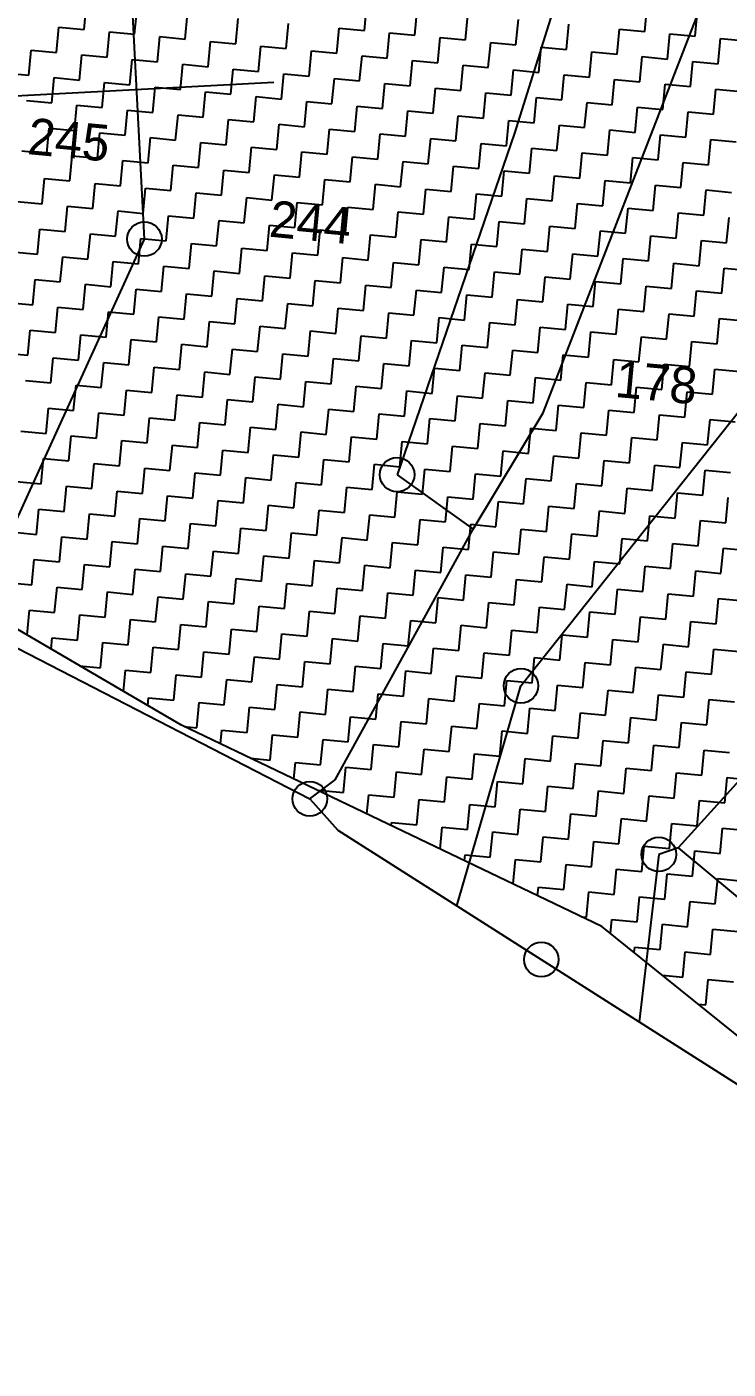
# Model space of a CAD drawing. Header units: metres. Extents: x 279090 to 282389, y 2073542 to 2078104.
# Drawn here: x 279391.3 to 279564.5, y 2076478.8 to 2076810.6 of the extents above; entities that cross this region are included whole.
import ezdxf
from ezdxf.enums import TextEntityAlignment as Align

# ---------------------------------------------------------------- set-up
doc = ezdxf.new("R2010")
doc.units = ezdxf.units.M
doc.header["$LTSCALE"] = 0.3
doc.header["$MEASUREMENT"] = 0
for name, color, linetype in [('POLY_HATCH', 12, 'Continuous'), ('POLY_PARCEL', 6, 'Continuous'), ('TEXT_PARCEL', 7, 'Continuous'), ('V_BOUND_LINE', 7, 'Continuous')]:
    doc.layers.add(name, color=color, linetype=linetype)
doc.styles.add('TEXT_MAP', font='', dxfattribs={"height": 1.8})
doc.styles.get('TEXT_MAP').set_extended_font_data('Kruti Dev 050')

msp = doc.modelspace()

# ---------------------------------------------------------------- linework, layer by layer
msp.add_lwpolyline([(279330.83, 2076790.49), (279452.29, 2076796.9)])
for centre in [(279420.36, 2076758.12), (279482.76, 2076699.88), (279513.36, 2076647.68), (279461.21, 2076619.75), (279547.39, 2076606.02), (279518.38, 2076580.02)]:
    msp.add_circle(centre, 4.27)
at = {"layer": 'POLY_HATCH', "linetype": 'Continuous'}
for p, q in [((279405.47, 2076809.91), (279406.06, 2076816.15)), ((279417.95, 2076808.73), (279418.54, 2076814.97)), ((279474.69, 2076809.68), (279475.28, 2076815.92)), ((279487.17, 2076808.5), (279487.76, 2076814.74)), ((279543.91, 2076809.45), (279544.5, 2076815.69)), ((279556.39, 2076808.27), (279556.98, 2076814.51)), ((279430.43, 2076807.56), (279431.02, 2076813.8)), ((279442.91, 2076806.38), (279443.5, 2076812.62)), ((279455.39, 2076805.21), (279455.98, 2076811.44)), ((279499.65, 2076807.33), (279500.24, 2076813.57)), ((279512.13, 2076806.15), (279512.72, 2076812.39)), ((279524.61, 2076804.98), (279525.19, 2076811.21)), ((279398.65, 2076804.26), (279399.24, 2076810.5)), ((279399.24, 2076810.5), (279405.47, 2076809.91)), ((279411.13, 2076803.08), (279411.71, 2076809.32)), ((279411.71, 2076809.32), (279417.95, 2076808.73)), ((279423.6, 2076801.91), (279424.19, 2076808.15)), ((279424.19, 2076808.15), (279430.43, 2076807.56)), ((279467.87, 2076804.03), (279468.45, 2076810.27)), ((279468.45, 2076810.27), (279474.69, 2076809.68)), ((279480.34, 2076802.85), (279480.93, 2076809.09)), ((279480.93, 2076809.09), (279487.17, 2076808.5)), ((279492.82, 2076801.68), (279493.41, 2076807.92)), ((279493.41, 2076807.92), (279499.65, 2076807.33)), ((279537.09, 2076803.8), (279537.67, 2076810.04)), ((279537.67, 2076810.04), (279543.91, 2076809.45)), ((279549.56, 2076802.62), (279550.15, 2076808.86)), ((279550.15, 2076808.86), (279556.39, 2076808.27)), ((279391.82, 2076798.61), (279392.41, 2076804.85)), ((279392.41, 2076804.85), (279398.65, 2076804.26)), ((279436.08, 2076800.73), (279436.67, 2076806.97)), ((279436.67, 2076806.97), (279442.91, 2076806.38)), ((279448.56, 2076799.55), (279449.15, 2076805.79)), ((279449.15, 2076805.79), (279455.39, 2076805.21)), ((279461.04, 2076798.38), (279461.63, 2076804.62)), ((279461.63, 2076804.62), (279467.87, 2076804.03)), ((279505.3, 2076800.5), (279505.89, 2076806.74)), ((279505.89, 2076806.74), (279512.13, 2076806.15)), ((279517.78, 2076799.32), (279518.37, 2076805.56)), ((279518.37, 2076805.56), (279524.61, 2076804.98)), ((279562.04, 2076801.45), (279562.63, 2076807.69)), ((279562.63, 2076807.69), (279568.87, 2076807.1)), ((279404.3, 2076797.43), (279404.89, 2076803.67)), ((279404.89, 2076803.67), (279411.13, 2076803.08)), ((279416.78, 2076796.26), (279417.36, 2076802.5)), ((279417.36, 2076802.5), (279423.6, 2076801.91)), ((279429.25, 2076795.08), (279429.84, 2076801.32)), ((279429.84, 2076801.32), (279436.08, 2076800.73)), ((279473.52, 2076797.2), (279474.11, 2076803.44)), ((279474.11, 2076803.44), (279480.34, 2076802.85)), ((279486, 2076796.03), (279486.58, 2076802.27)), ((279486.58, 2076802.27), (279492.82, 2076801.68)), ((279530.26, 2076798.15), (279530.85, 2076804.39)), ((279530.85, 2076804.39), (279537.09, 2076803.8)), ((279542.74, 2076796.97), (279543.32, 2076803.21)), ((279543.32, 2076803.21), (279549.56, 2076802.62)), ((279555.21, 2076795.8), (279555.8, 2076802.04)), ((279555.8, 2076802.04), (279562.04, 2076801.45)), ((279385.58, 2076799.2), (279391.82, 2076798.61)), ((279397.47, 2076791.78), (279398.06, 2076798.02)), ((279398.06, 2076798.02), (279404.3, 2076797.43)), ((279441.73, 2076793.9), (279442.32, 2076800.14)), ((279442.32, 2076800.14), (279448.56, 2076799.55)), ((279454.21, 2076792.73), (279454.8, 2076798.97)), ((279454.8, 2076798.97), (279461.04, 2076798.38)), ((279498.47, 2076794.85), (279499.06, 2076801.09)), ((279499.06, 2076801.09), (279505.3, 2076800.5)), ((279510.95, 2076793.67), (279511.54, 2076799.91)), ((279511.54, 2076799.91), (279517.78, 2076799.32)), ((279523.43, 2076792.5), (279524.02, 2076798.74)), ((279524.02, 2076798.74), (279530.26, 2076798.15)), ((279409.95, 2076790.6), (279410.54, 2076796.84)), ((279410.54, 2076796.84), (279416.78, 2076796.26)), ((279422.43, 2076789.43), (279423.02, 2076795.67)), ((279423.02, 2076795.67), (279429.25, 2076795.08)), ((279434.91, 2076788.25), (279435.49, 2076794.49)), ((279435.49, 2076794.49), (279441.73, 2076793.9)), ((279466.69, 2076791.55), (279467.28, 2076797.79)), ((279467.28, 2076797.79), (279473.52, 2076797.2)), ((279479.17, 2076790.37), (279479.76, 2076796.61)), ((279479.76, 2076796.61), (279486, 2076796.03)), ((279491.65, 2076789.2), (279492.23, 2076795.44)), ((279492.23, 2076795.44), (279498.47, 2076794.85)), ((279535.91, 2076791.32), (279536.5, 2076797.56)), ((279536.5, 2076797.56), (279542.74, 2076796.97)), ((279548.39, 2076790.14), (279548.98, 2076796.38)), ((279548.98, 2076796.38), (279555.21, 2076795.8)), ((279560.87, 2076788.97), (279561.45, 2076795.21)), ((279561.45, 2076795.21), (279567.69, 2076794.62)), ((279391.23, 2076792.37), (279397.47, 2076791.78)), ((279403.12, 2076784.95), (279403.71, 2076791.19)), ((279403.71, 2076791.19), (279409.95, 2076790.6)), ((279447.38, 2076787.08), (279447.97, 2076793.32)), ((279447.97, 2076793.32), (279454.21, 2076792.73)), ((279459.86, 2076785.9), (279460.45, 2076792.14)), ((279460.45, 2076792.14), (279466.69, 2076791.55)), ((279504.12, 2076788.02), (279504.71, 2076794.26)), ((279504.71, 2076794.26), (279510.95, 2076793.67)), ((279516.6, 2076786.85), (279517.19, 2076793.09)), ((279517.19, 2076793.09), (279523.43, 2076792.5)), ((279529.08, 2076785.67), (279529.67, 2076791.91)), ((279529.67, 2076791.91), (279535.91, 2076791.32)), ((279415.6, 2076783.78), (279416.19, 2076790.02)), ((279416.19, 2076790.02), (279422.43, 2076789.43)), ((279428.08, 2076782.6), (279428.67, 2076788.84)), ((279428.67, 2076788.84), (279434.91, 2076788.25)), ((279472.34, 2076784.72), (279472.93, 2076790.96)), ((279472.93, 2076790.96), (279479.17, 2076790.37)), ((279484.82, 2076783.55), (279485.41, 2076789.79)), ((279485.41, 2076789.79), (279491.65, 2076789.2)), ((279497.3, 2076782.37), (279497.89, 2076788.61)), ((279497.89, 2076788.61), (279504.12, 2076788.02)), ((279541.56, 2076784.49), (279542.15, 2076790.73)), ((279542.15, 2076790.73), (279548.39, 2076790.14)), ((279554.04, 2076783.32), (279554.63, 2076789.56)), ((279554.63, 2076789.56), (279560.87, 2076788.97)), ((279396.29, 2076779.3), (279396.88, 2076785.54)), ((279396.88, 2076785.54), (279403.12, 2076784.95)), ((279440.56, 2076781.43), (279441.15, 2076787.66)), ((279441.15, 2076787.66), (279447.38, 2076787.08)), ((279453.04, 2076780.25), (279453.62, 2076786.49)), ((279453.62, 2076786.49), (279459.86, 2076785.9)), ((279465.51, 2076779.07), (279466.1, 2076785.31)), ((279466.1, 2076785.31), (279472.34, 2076784.72)), ((279509.78, 2076781.2), (279510.36, 2076787.43)), ((279510.36, 2076787.43), (279516.6, 2076786.85)), ((279522.25, 2076780.02), (279522.84, 2076786.26)), ((279522.84, 2076786.26), (279529.08, 2076785.67)), ((279534.73, 2076778.84), (279535.32, 2076785.08)), ((279535.32, 2076785.08), (279541.56, 2076784.49)), ((279408.77, 2076778.13), (279409.36, 2076784.37)), ((279409.36, 2076784.37), (279415.6, 2076783.78)), ((279421.25, 2076776.95), (279421.84, 2076783.19)), ((279421.84, 2076783.19), (279428.08, 2076782.6)), ((279433.73, 2076775.77), (279434.32, 2076782.01)), ((279434.32, 2076782.01), (279440.56, 2076781.43)), ((279477.99, 2076777.9), (279478.58, 2076784.14)), ((279478.58, 2076784.14), (279484.82, 2076783.55)), ((279490.47, 2076776.72), (279491.06, 2076782.96)), ((279491.06, 2076782.96), (279497.3, 2076782.37)), ((279502.95, 2076775.54), (279503.54, 2076781.78)), ((279503.54, 2076781.78), (279509.78, 2076781.2)), ((279547.21, 2076777.67), (279547.8, 2076783.91)), ((279547.8, 2076783.91), (279554.04, 2076783.32)), ((279559.69, 2076776.49), (279560.28, 2076782.73)), ((279560.28, 2076782.73), (279566.52, 2076782.14)), ((279390.06, 2076779.89), (279396.29, 2076779.3)), ((279401.95, 2076772.48), (279402.53, 2076778.71)), ((279402.53, 2076778.71), (279408.77, 2076778.13)), ((279446.21, 2076774.6), (279446.8, 2076780.84)), ((279446.8, 2076780.84), (279453.04, 2076780.25)), ((279458.69, 2076773.42), (279459.27, 2076779.66)), ((279459.27, 2076779.66), (279465.51, 2076779.07)), ((279471.16, 2076772.25), (279471.75, 2076778.48)), ((279471.75, 2076778.48), (279477.99, 2076777.9)), ((279515.43, 2076774.37), (279516.02, 2076780.61)), ((279516.02, 2076780.61), (279522.25, 2076780.02)), ((279527.91, 2076773.19), (279528.49, 2076779.43)), ((279528.49, 2076779.43), (279534.73, 2076778.84)), ((279540.38, 2076772.02), (279540.97, 2076778.25)), ((279540.97, 2076778.25), (279547.21, 2076777.67)), ((279414.42, 2076771.3), (279415.01, 2076777.54)), ((279415.01, 2076777.54), (279421.25, 2076776.95)), ((279426.9, 2076770.12), (279427.49, 2076776.36)), ((279427.49, 2076776.36), (279433.73, 2076775.77)), ((279439.38, 2076768.95), (279439.97, 2076775.19)), ((279439.97, 2076775.19), (279446.21, 2076774.6)), ((279483.64, 2076771.07), (279484.23, 2076777.31)), ((279484.23, 2076777.31), (279490.47, 2076776.72)), ((279496.12, 2076769.89), (279496.71, 2076776.13)), ((279496.71, 2076776.13), (279502.95, 2076775.54)), ((279508.6, 2076768.72), (279509.19, 2076774.96)), ((279509.19, 2076774.96), (279515.43, 2076774.37)), ((279552.86, 2076770.84), (279553.45, 2076777.08)), ((279553.45, 2076777.08), (279559.69, 2076776.49)), ((279395.12, 2076766.82), (279395.71, 2076773.06)), ((279395.71, 2076773.06), (279401.95, 2076772.48)), ((279407.6, 2076765.65), (279408.18, 2076771.89)), ((279408.18, 2076771.89), (279414.42, 2076771.3)), ((279451.86, 2076767.77), (279452.45, 2076774.01)), ((279452.45, 2076774.01), (279458.69, 2076773.42)), ((279464.34, 2076766.59), (279464.93, 2076772.83)), ((279464.93, 2076772.83), (279471.16, 2076772.25)), ((279476.82, 2076765.42), (279477.4, 2076771.66)), ((279477.4, 2076771.66), (279483.64, 2076771.07)), ((279521.08, 2076767.54), (279521.67, 2076773.78)), ((279521.67, 2076773.78), (279527.91, 2076773.19)), ((279533.56, 2076766.36), (279534.14, 2076772.6)), ((279534.14, 2076772.6), (279540.38, 2076772.02)), ((279546.03, 2076765.19), (279546.62, 2076771.43)), ((279546.62, 2076771.43), (279552.86, 2076770.84)), ((279420.08, 2076764.47), (279420.66, 2076770.71)), ((279420.66, 2076770.71), (279426.9, 2076770.12)), ((279432.55, 2076763.3), (279433.14, 2076769.53)), ((279433.14, 2076769.53), (279439.38, 2076768.95)), ((279445.03, 2076762.12), (279445.62, 2076768.36)), ((279445.62, 2076768.36), (279451.86, 2076767.77)), ((279489.29, 2076764.24), (279489.88, 2076770.48)), ((279489.88, 2076770.48), (279496.12, 2076769.89)), ((279501.77, 2076763.07), (279502.36, 2076769.3)), ((279502.36, 2076769.3), (279508.6, 2076768.72)), ((279514.25, 2076761.89), (279514.84, 2076768.13)), ((279514.84, 2076768.13), (279521.08, 2076767.54)), ((279558.51, 2076764.01), (279559.1, 2076770.25)), ((279559.1, 2076770.25), (279565.34, 2076769.66)), ((279388.88, 2076767.41), (279395.12, 2076766.82)), ((279400.77, 2076760), (279401.36, 2076766.24)), ((279401.36, 2076766.24), (279407.6, 2076765.65)), ((279413.25, 2076758.82), (279413.84, 2076765.06)), ((279413.84, 2076765.06), (279420.08, 2076764.47)), ((279457.51, 2076760.94), (279458.1, 2076767.18)), ((279458.1, 2076767.18), (279464.34, 2076766.59)), ((279469.99, 2076759.77), (279470.58, 2076766.01)), ((279470.58, 2076766.01), (279476.82, 2076765.42)), ((279482.47, 2076758.59), (279483.05, 2076764.83)), ((279483.05, 2076764.83), (279489.29, 2076764.24)), ((279526.73, 2076760.71), (279527.32, 2076766.95)), ((279527.32, 2076766.95), (279533.56, 2076766.36)), ((279539.21, 2076759.54), (279539.8, 2076765.78)), ((279539.8, 2076765.78), (279546.03, 2076765.19)), ((279425.73, 2076757.64), (279426.31, 2076763.88)), ((279426.31, 2076763.88), (279432.55, 2076763.3)), ((279438.2, 2076756.47), (279438.79, 2076762.71)), ((279438.79, 2076762.71), (279445.03, 2076762.12)), ((279450.68, 2076755.29), (279451.27, 2076761.53)), ((279451.27, 2076761.53), (279457.51, 2076760.94)), ((279494.95, 2076757.41), (279495.53, 2076763.65)), ((279495.53, 2076763.65), (279501.77, 2076763.07)), ((279507.42, 2076756.24), (279508.01, 2076762.48)), ((279508.01, 2076762.48), (279514.25, 2076761.89)), ((279551.69, 2076758.36), (279552.27, 2076764.6)), ((279552.27, 2076764.6), (279558.51, 2076764.01)), ((279564.16, 2076757.18), (279564.75, 2076763.42)), ((279393.94, 2076754.35), (279394.53, 2076760.59)), ((279394.53, 2076760.59), (279400.77, 2076760)), ((279406.42, 2076753.17), (279407.01, 2076759.41)), ((279407.01, 2076759.41), (279413.25, 2076758.82)), ((279418.9, 2076751.99), (279419.49, 2076758.23)), ((279419.49, 2076758.23), (279425.73, 2076757.64)), ((279463.16, 2076754.12), (279463.75, 2076760.36)), ((279463.75, 2076760.36), (279469.99, 2076759.77)), ((279475.64, 2076752.94), (279476.23, 2076759.18)), ((279476.23, 2076759.18), (279482.47, 2076758.59)), ((279488.12, 2076751.76), (279488.71, 2076758)), ((279488.71, 2076758), (279494.95, 2076757.41)), ((279519.9, 2076755.06), (279520.49, 2076761.3)), ((279520.49, 2076761.3), (279526.73, 2076760.71)), ((279532.38, 2076753.89), (279532.97, 2076760.13)), ((279532.97, 2076760.13), (279539.21, 2076759.54)), ((279544.86, 2076752.71), (279545.45, 2076758.95)), ((279545.45, 2076758.95), (279551.69, 2076758.36)), ((279387.7, 2076754.93), (279393.94, 2076754.35)), ((279431.38, 2076750.82), (279431.97, 2076757.06)), ((279431.97, 2076757.06), (279438.2, 2076756.47)), ((279443.86, 2076749.64), (279444.44, 2076755.88)), ((279444.44, 2076755.88), (279450.68, 2076755.29)), ((279456.33, 2076748.46), (279456.92, 2076754.7)), ((279456.92, 2076754.7), (279463.16, 2076754.12)), ((279500.6, 2076750.59), (279501.18, 2076756.83)), ((279501.18, 2076756.83), (279507.42, 2076756.24)), ((279513.07, 2076749.41), (279513.66, 2076755.65)), ((279513.66, 2076755.65), (279519.9, 2076755.06)), ((279557.34, 2076751.53), (279557.93, 2076757.77)), ((279557.93, 2076757.77), (279564.16, 2076757.18)), ((279399.59, 2076747.52), (279400.18, 2076753.76)), ((279400.18, 2076753.76), (279406.42, 2076753.17)), ((279412.07, 2076746.34), (279412.66, 2076752.58)), ((279412.66, 2076752.58), (279418.9, 2076751.99)), ((279424.55, 2076745.17), (279425.14, 2076751.41)), ((279425.14, 2076751.41), (279431.38, 2076750.82)), ((279468.81, 2076747.29), (279469.4, 2076753.53)), ((279469.4, 2076753.53), (279475.64, 2076752.94)), ((279481.29, 2076746.11), (279481.88, 2076752.35)), ((279481.88, 2076752.35), (279488.12, 2076751.76)), ((279525.55, 2076748.24), (279526.14, 2076754.47)), ((279526.14, 2076754.47), (279532.38, 2076753.89)), ((279538.03, 2076747.06), (279538.62, 2076753.3)), ((279538.62, 2076753.3), (279544.86, 2076752.71)), ((279550.51, 2076745.88), (279551.1, 2076752.12)), ((279551.1, 2076752.12), (279557.34, 2076751.53)), ((279392.77, 2076741.87), (279393.35, 2076748.11)), ((279393.35, 2076748.11), (279399.59, 2076747.52)), ((279437.03, 2076743.99), (279437.62, 2076750.23)), ((279437.62, 2076750.23), (279443.86, 2076749.64)), ((279449.51, 2076742.81), (279450.09, 2076749.05)), ((279450.09, 2076749.05), (279456.33, 2076748.46)), ((279493.77, 2076744.94), (279494.36, 2076751.18)), ((279494.36, 2076751.18), (279500.6, 2076750.59)), ((279506.25, 2076743.76), (279506.84, 2076750)), ((279506.84, 2076750), (279513.07, 2076749.41)), ((279518.73, 2076742.58), (279519.31, 2076748.82)), ((279519.31, 2076748.82), (279525.55, 2076748.24)), ((279562.99, 2076744.71), (279563.58, 2076750.95)), ((279563.58, 2076750.95), (279569.82, 2076750.36)), ((279405.24, 2076740.69), (279405.83, 2076746.93)), ((279405.83, 2076746.93), (279412.07, 2076746.34)), ((279417.72, 2076739.52), (279418.31, 2076745.75)), ((279418.31, 2076745.75), (279424.55, 2076745.17)), ((279461.99, 2076741.64), (279462.57, 2076747.88)), ((279462.57, 2076747.88), (279468.81, 2076747.29)), ((279474.46, 2076740.46), (279475.05, 2076746.7)), ((279475.05, 2076746.7), (279481.29, 2076746.11)), ((279486.94, 2076739.29), (279487.53, 2076745.52)), ((279487.53, 2076745.52), (279493.77, 2076744.94)), ((279531.2, 2076741.41), (279531.79, 2076747.65)), ((279531.79, 2076747.65), (279538.03, 2076747.06)), ((279543.68, 2076740.23), (279544.27, 2076746.47)), ((279544.27, 2076746.47), (279550.51, 2076745.88)), ((279556.16, 2076739.06), (279556.75, 2076745.29)), ((279556.75, 2076745.29), (279562.99, 2076744.71)), ((279386.53, 2076742.46), (279392.77, 2076741.87)), ((279430.2, 2076738.34), (279430.79, 2076744.58)), ((279430.79, 2076744.58), (279437.03, 2076743.99)), ((279442.68, 2076737.16), (279443.27, 2076743.4)), ((279443.27, 2076743.4), (279449.51, 2076742.81)), ((279455.16, 2076735.99), (279455.75, 2076742.23)), ((279455.75, 2076742.23), (279461.99, 2076741.64)), ((279499.42, 2076738.11), (279500.01, 2076744.35)), ((279500.01, 2076744.35), (279506.25, 2076743.76)), ((279511.9, 2076736.93), (279512.49, 2076743.17)), ((279512.49, 2076743.17), (279518.73, 2076742.58)), ((279524.38, 2076735.76), (279524.96, 2076742)), ((279524.96, 2076742), (279531.2, 2076741.41)), ((279398.42, 2076735.04), (279399.01, 2076741.28)), ((279399.01, 2076741.28), (279405.24, 2076740.69)), ((279410.9, 2076733.86), (279411.48, 2076740.1)), ((279411.48, 2076740.1), (279417.72, 2076739.52)), ((279423.37, 2076732.69), (279423.96, 2076738.93)), ((279423.96, 2076738.93), (279430.2, 2076738.34)), ((279467.64, 2076734.81), (279468.22, 2076741.05)), ((279468.22, 2076741.05), (279474.46, 2076740.46)), ((279480.11, 2076733.63), (279480.7, 2076739.87)), ((279480.7, 2076739.87), (279486.94, 2076739.29)), ((279492.59, 2076732.46), (279493.18, 2076738.7)), ((279493.18, 2076738.7), (279499.42, 2076738.11)), ((279536.86, 2076734.58), (279537.44, 2076740.82)), ((279537.44, 2076740.82), (279543.68, 2076740.23)), ((279549.33, 2076733.4), (279549.92, 2076739.64)), ((279549.92, 2076739.64), (279556.16, 2076739.06)), ((279561.81, 2076732.23), (279562.4, 2076738.47)), ((279562.4, 2076738.47), (279568.64, 2076737.88)), ((279391.59, 2076729.39), (279392.18, 2076735.63)), ((279392.18, 2076735.63), (279398.42, 2076735.04)), ((279435.85, 2076731.51), (279436.44, 2076737.75)), ((279436.44, 2076737.75), (279442.68, 2076737.16)), ((279448.33, 2076730.34), (279448.92, 2076736.57)), ((279448.92, 2076736.57), (279455.16, 2076735.99)), ((279460.81, 2076729.16), (279461.4, 2076735.4)), ((279461.4, 2076735.4), (279467.64, 2076734.81)), ((279505.07, 2076731.28), (279505.66, 2076737.52)), ((279505.66, 2076737.52), (279511.9, 2076736.93)), ((279517.55, 2076730.11), (279518.14, 2076736.34)), ((279518.14, 2076736.34), (279524.38, 2076735.76)), ((279530.03, 2076728.93), (279530.62, 2076735.17)), ((279530.62, 2076735.17), (279536.86, 2076734.58)), ((279404.07, 2076728.21), (279404.66, 2076734.45)), ((279404.66, 2076734.45), (279410.9, 2076733.86)), ((279416.55, 2076727.04), (279417.13, 2076733.28)), ((279417.13, 2076733.28), (279423.37, 2076732.69)), ((279429.02, 2076725.86), (279429.61, 2076732.1)), ((279429.61, 2076732.1), (279435.85, 2076731.51)), ((279473.29, 2076727.98), (279473.88, 2076734.22)), ((279473.88, 2076734.22), (279480.11, 2076733.63)), ((279485.77, 2076726.81), (279486.35, 2076733.05)), ((279486.35, 2076733.05), (279492.59, 2076732.46)), ((279498.24, 2076725.63), (279498.83, 2076731.87)), ((279498.83, 2076731.87), (279505.07, 2076731.28)), ((279542.51, 2076727.75), (279543.09, 2076733.99)), ((279543.09, 2076733.99), (279549.33, 2076733.4)), ((279554.98, 2076726.58), (279555.57, 2076732.82)), ((279555.57, 2076732.82), (279561.81, 2076732.23)), ((279385.35, 2076729.98), (279391.59, 2076729.39)), ((279397.24, 2076722.56), (279397.83, 2076728.8)), ((279397.83, 2076728.8), (279404.07, 2076728.21)), ((279441.5, 2076724.68), (279442.09, 2076730.92)), ((279442.09, 2076730.92), (279448.33, 2076730.34)), ((279453.98, 2076723.51), (279454.57, 2076729.75)), ((279454.57, 2076729.75), (279460.81, 2076729.16)), ((279466.46, 2076722.33), (279467.05, 2076728.57)), ((279467.05, 2076728.57), (279473.29, 2076727.98)), ((279510.72, 2076724.45), (279511.31, 2076730.69)), ((279511.31, 2076730.69), (279517.55, 2076730.11)), ((279523.2, 2076723.28), (279523.79, 2076729.52)), ((279523.79, 2076729.52), (279530.03, 2076728.93)), ((279535.68, 2076722.1), (279536.27, 2076728.34)), ((279536.27, 2076728.34), (279542.51, 2076727.75)), ((279409.72, 2076721.39), (279410.31, 2076727.62)), ((279410.31, 2076727.62), (279416.55, 2076727.04)), ((279422.2, 2076720.21), (279422.79, 2076726.45)), ((279422.79, 2076726.45), (279429.02, 2076725.86)), ((279434.68, 2076719.03), (279435.26, 2076725.27)), ((279435.26, 2076725.27), (279441.5, 2076724.68)), ((279478.94, 2076721.16), (279479.53, 2076727.4)), ((279479.53, 2076727.4), (279485.77, 2076726.81)), ((279491.42, 2076719.98), (279492, 2076726.22)), ((279492, 2076726.22), (279498.24, 2076725.63)), ((279503.89, 2076718.8), (279504.48, 2076725.04)), ((279504.48, 2076725.04), (279510.72, 2076724.45)), ((279548.16, 2076720.93), (279548.75, 2076727.17)), ((279548.75, 2076727.17), (279554.98, 2076726.58)), ((279560.64, 2076719.75), (279561.22, 2076725.99)), ((279561.22, 2076725.99), (279567.46, 2076725.4)), ((279391, 2076723.15), (279397.24, 2076722.56)), ((279402.89, 2076715.73), (279403.48, 2076721.97)), ((279403.48, 2076721.97), (279409.72, 2076721.39)), ((279447.15, 2076717.86), (279447.74, 2076724.1)), ((279447.74, 2076724.1), (279453.98, 2076723.51)), ((279459.63, 2076716.68), (279460.22, 2076722.92)), ((279460.22, 2076722.92), (279466.46, 2076722.33)), ((279472.11, 2076715.5), (279472.7, 2076721.74)), ((279472.7, 2076721.74), (279478.94, 2076721.16)), ((279516.37, 2076717.63), (279516.96, 2076723.87)), ((279516.96, 2076723.87), (279523.2, 2076723.28)), ((279528.85, 2076716.45), (279529.44, 2076722.69)), ((279529.44, 2076722.69), (279535.68, 2076722.1)), ((279541.33, 2076715.27), (279541.92, 2076721.51)), ((279541.92, 2076721.51), (279548.16, 2076720.93)), ((279415.37, 2076714.56), (279415.96, 2076720.8)), ((279415.96, 2076720.8), (279422.2, 2076720.21)), ((279427.85, 2076713.38), (279428.44, 2076719.62)), ((279428.44, 2076719.62), (279434.68, 2076719.03)), ((279440.33, 2076712.21), (279440.92, 2076718.45)), ((279440.92, 2076718.45), (279447.15, 2076717.86)), ((279484.59, 2076714.33), (279485.18, 2076720.57)), ((279485.18, 2076720.57), (279491.42, 2076719.98)), ((279497.07, 2076713.15), (279497.66, 2076719.39)), ((279497.66, 2076719.39), (279503.89, 2076718.8)), ((279509.55, 2076711.98), (279510.13, 2076718.22)), ((279510.13, 2076718.22), (279516.37, 2076717.63)), ((279553.81, 2076714.1), (279554.4, 2076720.34)), ((279554.4, 2076720.34), (279560.64, 2076719.75)), ((279396.06, 2076710.08), (279396.65, 2076716.32)), ((279396.65, 2076716.32), (279402.89, 2076715.73)), ((279408.54, 2076708.91), (279409.13, 2076715.15)), ((279409.13, 2076715.15), (279415.37, 2076714.56)), ((279452.81, 2076711.03), (279453.39, 2076717.27)), ((279453.39, 2076717.27), (279459.63, 2076716.68)), ((279465.28, 2076709.85), (279465.87, 2076716.09)), ((279465.87, 2076716.09), (279472.11, 2076715.5)), ((279477.76, 2076708.68), (279478.35, 2076714.92)), ((279478.35, 2076714.92), (279484.59, 2076714.33)), ((279522.02, 2076710.8), (279522.61, 2076717.04)), ((279522.61, 2076717.04), (279528.85, 2076716.45)), ((279534.5, 2076709.62), (279535.09, 2076715.86)), ((279535.09, 2076715.86), (279541.33, 2076715.27)), ((279421.02, 2076707.73), (279421.61, 2076713.97)), ((279421.61, 2076713.97), (279427.85, 2076713.38)), ((279433.5, 2076706.56), (279434.09, 2076712.79)), ((279434.09, 2076712.79), (279440.33, 2076712.21)), ((279445.98, 2076705.38), (279446.57, 2076711.62)), ((279446.57, 2076711.62), (279452.81, 2076711.03)), ((279490.24, 2076707.5), (279490.83, 2076713.74)), ((279490.83, 2076713.74), (279497.07, 2076713.15)), ((279502.72, 2076706.33), (279503.31, 2076712.56)), ((279503.31, 2076712.56), (279509.55, 2076711.98)), ((279546.98, 2076708.45), (279547.57, 2076714.69)), ((279547.57, 2076714.69), (279553.81, 2076714.1)), ((279559.46, 2076707.27), (279560.05, 2076713.51)), ((279560.05, 2076713.51), (279566.29, 2076712.92)), ((279389.83, 2076710.67), (279396.06, 2076710.08)), ((279401.72, 2076703.26), (279402.3, 2076709.5)), ((279402.3, 2076709.5), (279408.54, 2076708.91)), ((279414.19, 2076702.08), (279414.78, 2076708.32)), ((279414.78, 2076708.32), (279421.02, 2076707.73)), ((279458.46, 2076704.2), (279459.04, 2076710.44)), ((279459.04, 2076710.44), (279465.28, 2076709.85)), ((279470.93, 2076703.03), (279471.52, 2076709.27)), ((279471.52, 2076709.27), (279477.76, 2076708.68)), ((279515.2, 2076705.15), (279515.79, 2076711.39)), ((279515.79, 2076711.39), (279522.02, 2076710.8)), ((279527.68, 2076703.97), (279528.26, 2076710.21)), ((279528.26, 2076710.21), (279534.5, 2076709.62)), ((279540.15, 2076702.8), (279540.74, 2076709.04)), ((279540.74, 2076709.04), (279546.98, 2076708.45)), ((279426.67, 2076700.9), (279427.26, 2076707.14)), ((279427.26, 2076707.14), (279433.5, 2076706.56)), ((279439.15, 2076699.73), (279439.74, 2076705.97)), ((279439.74, 2076705.97), (279445.98, 2076705.38)), ((279483.41, 2076701.85), (279484, 2076708.09)), ((279484, 2076708.09), (279490.24, 2076707.5)), ((279495.89, 2076700.67), (279496.48, 2076706.91)), ((279496.48, 2076706.91), (279502.72, 2076706.33)), ((279508.37, 2076699.5), (279508.96, 2076705.74)), ((279508.96, 2076705.74), (279515.2, 2076705.15)), ((279552.63, 2076701.62), (279553.22, 2076707.86)), ((279553.22, 2076707.86), (279559.46, 2076707.27)), ((279394.89, 2076697.61), (279395.48, 2076703.84)), ((279395.48, 2076703.84), (279401.72, 2076703.26)), ((279407.37, 2076696.43), (279407.95, 2076702.67)), ((279407.95, 2076702.67), (279414.19, 2076702.08)), ((279451.63, 2076698.55), (279452.22, 2076704.79)), ((279452.22, 2076704.79), (279458.46, 2076704.2)), ((279464.11, 2076697.38), (279464.7, 2076703.61)), ((279464.7, 2076703.61), (279470.93, 2076703.03)), ((279476.59, 2076696.2), (279477.17, 2076702.44)), ((279477.17, 2076702.44), (279483.41, 2076701.85)), ((279520.85, 2076698.32), (279521.44, 2076704.56)), ((279521.44, 2076704.56), (279527.68, 2076703.97)), ((279533.33, 2076697.15), (279533.91, 2076703.38)), ((279533.91, 2076703.38), (279540.15, 2076702.8)), ((279545.8, 2076695.97), (279546.39, 2076702.21)), ((279546.39, 2076702.21), (279552.63, 2076701.62)), ((279419.85, 2076695.25), (279420.43, 2076701.49)), ((279420.43, 2076701.49), (279426.67, 2076700.9)), ((279432.32, 2076694.08), (279432.91, 2076700.32)), ((279432.91, 2076700.32), (279439.15, 2076699.73)), ((279444.8, 2076692.9), (279445.39, 2076699.14)), ((279445.39, 2076699.14), (279451.63, 2076698.55)), ((279489.06, 2076695.02), (279489.65, 2076701.26)), ((279489.65, 2076701.26), (279495.89, 2076700.67)), ((279501.54, 2076693.85), (279502.13, 2076700.09)), ((279502.13, 2076700.09), (279508.37, 2076699.5)), ((279514.02, 2076692.67), (279514.61, 2076698.91)), ((279514.61, 2076698.91), (279520.85, 2076698.32)), ((279558.28, 2076694.79), (279558.87, 2076701.03)), ((279558.87, 2076701.03), (279565.11, 2076700.44)), ((279388.65, 2076698.19), (279394.89, 2076697.61)), ((279400.54, 2076690.78), (279401.13, 2076697.02)), ((279401.13, 2076697.02), (279407.37, 2076696.43)), ((279413.02, 2076689.6), (279413.61, 2076695.84)), ((279413.61, 2076695.84), (279419.85, 2076695.25)), ((279457.28, 2076691.72), (279457.87, 2076697.96)), ((279457.87, 2076697.96), (279464.11, 2076697.38)), ((279469.76, 2076690.55), (279470.35, 2076696.79)), ((279470.35, 2076696.79), (279476.59, 2076696.2)), ((279482.24, 2076689.37), (279482.82, 2076695.61)), ((279482.82, 2076695.61), (279489.06, 2076695.02)), ((279526.5, 2076691.49), (279527.09, 2076697.73)), ((279527.09, 2076697.73), (279533.33, 2076697.15)), ((279538.98, 2076690.32), (279539.57, 2076696.56)), ((279539.57, 2076696.56), (279545.8, 2076695.97)), ((279551.46, 2076689.14), (279552.04, 2076695.38)), ((279552.04, 2076695.38), (279558.28, 2076694.79)), ((279425.5, 2076688.43), (279426.08, 2076694.66)), ((279426.08, 2076694.66), (279432.32, 2076694.08)), ((279437.97, 2076687.25), (279438.56, 2076693.49)), ((279438.56, 2076693.49), (279444.8, 2076692.9)), ((279450.45, 2076686.07), (279451.04, 2076692.31)), ((279451.04, 2076692.31), (279457.28, 2076691.72)), ((279494.72, 2076688.2), (279495.3, 2076694.43)), ((279495.3, 2076694.43), (279501.54, 2076693.85)), ((279507.19, 2076687.02), (279507.78, 2076693.26)), ((279507.78, 2076693.26), (279514.02, 2076692.67)), ((279519.67, 2076685.84), (279520.26, 2076692.08)), ((279520.26, 2076692.08), (279526.5, 2076691.49)), ((279563.93, 2076687.97), (279564.52, 2076694.2)), ((279393.71, 2076685.13), (279394.3, 2076691.37)), ((279394.3, 2076691.37), (279400.54, 2076690.78)), ((279406.19, 2076683.95), (279406.78, 2076690.19)), ((279406.78, 2076690.19), (279413.02, 2076689.6)), ((279418.67, 2076682.77), (279419.26, 2076689.01)), ((279419.26, 2076689.01), (279425.5, 2076688.43)), ((279462.93, 2076684.9), (279463.52, 2076691.14)), ((279463.52, 2076691.14), (279469.76, 2076690.55)), ((279475.41, 2076683.72), (279476, 2076689.96)), ((279476, 2076689.96), (279482.24, 2076689.37)), ((279487.89, 2076682.54), (279488.48, 2076688.78)), ((279488.48, 2076688.78), (279494.72, 2076688.2)), ((279532.15, 2076684.67), (279532.74, 2076690.91)), ((279532.74, 2076690.91), (279538.98, 2076690.32)), ((279544.63, 2076683.49), (279545.22, 2076689.73)), ((279545.22, 2076689.73), (279551.46, 2076689.14)), ((279557.11, 2076682.31), (279557.7, 2076688.55)), ((279557.7, 2076688.55), (279563.93, 2076687.97)), ((279387.47, 2076685.72), (279393.71, 2076685.13)), ((279431.15, 2076681.6), (279431.74, 2076687.84)), ((279431.74, 2076687.84), (279437.97, 2076687.25)), ((279443.63, 2076680.42), (279444.21, 2076686.66)), ((279444.21, 2076686.66), (279450.45, 2076686.07)), ((279456.1, 2076679.25), (279456.69, 2076685.49)), ((279456.69, 2076685.49), (279462.93, 2076684.9)), ((279500.37, 2076681.37), (279500.95, 2076687.61)), ((279500.95, 2076687.61), (279507.19, 2076687.02)), ((279512.84, 2076680.19), (279513.43, 2076686.43)), ((279513.43, 2076686.43), (279519.67, 2076685.84)), ((279525.32, 2076679.02), (279525.91, 2076685.26)), ((279525.91, 2076685.26), (279532.15, 2076684.67)), ((279399.36, 2076678.3), (279399.95, 2076684.54)), ((279399.95, 2076684.54), (279406.19, 2076683.95)), ((279411.84, 2076677.12), (279412.43, 2076683.36)), ((279412.43, 2076683.36), (279418.67, 2076682.77)), ((279424.32, 2076675.95), (279424.91, 2076682.19)), ((279424.91, 2076682.19), (279431.15, 2076681.6)), ((279468.58, 2076678.07), (279469.17, 2076684.31)), ((279469.17, 2076684.31), (279475.41, 2076683.72)), ((279481.06, 2076676.89), (279481.65, 2076683.13)), ((279481.65, 2076683.13), (279487.89, 2076682.54)), ((279493.54, 2076675.72), (279494.13, 2076681.96)), ((279494.13, 2076681.96), (279500.37, 2076681.37)), ((279537.8, 2076677.84), (279538.39, 2076684.08)), ((279538.39, 2076684.08), (279544.63, 2076683.49)), ((279550.28, 2076676.66), (279550.87, 2076682.9)), ((279550.87, 2076682.9), (279557.11, 2076682.31)), ((279562.76, 2076675.49), (279563.35, 2076681.73)), ((279563.35, 2076681.73), (279569.59, 2076681.14)), ((279392.54, 2076672.65), (279393.12, 2076678.89)), ((279393.12, 2076678.89), (279399.36, 2076678.3)), ((279436.8, 2076674.77), (279437.39, 2076681.01)), ((279437.39, 2076681.01), (279443.63, 2076680.42)), ((279449.28, 2076673.59), (279449.86, 2076679.83)), ((279449.86, 2076679.83), (279456.1, 2076679.25)), ((279461.76, 2076672.42), (279462.34, 2076678.66)), ((279462.34, 2076678.66), (279468.58, 2076678.07)), ((279506.02, 2076674.54), (279506.61, 2076680.78)), ((279506.61, 2076680.78), (279512.84, 2076680.19)), ((279518.5, 2076673.36), (279519.08, 2076679.6)), ((279519.08, 2076679.6), (279525.32, 2076679.02)), ((279530.97, 2076672.19), (279531.56, 2076678.43)), ((279531.56, 2076678.43), (279537.8, 2076677.84)), ((279405.01, 2076671.47), (279405.6, 2076677.71)), ((279405.6, 2076677.71), (279411.84, 2076677.12)), ((279417.49, 2076670.3), (279418.08, 2076676.54)), ((279418.08, 2076676.54), (279424.32, 2076675.95)), ((279429.97, 2076669.12), (279430.56, 2076675.36)), ((279430.56, 2076675.36), (279436.8, 2076674.77)), ((279474.23, 2076671.24), (279474.82, 2076677.48)), ((279474.82, 2076677.48), (279481.06, 2076676.89)), ((279486.71, 2076670.07), (279487.3, 2076676.31)), ((279487.3, 2076676.31), (279493.54, 2076675.72)), ((279499.19, 2076668.89), (279499.78, 2076675.13)), ((279499.78, 2076675.13), (279506.02, 2076674.54)), ((279543.45, 2076671.01), (279544.04, 2076677.25)), ((279544.04, 2076677.25), (279550.28, 2076676.66)), ((279555.93, 2076669.84), (279556.52, 2076676.08)), ((279556.52, 2076676.08), (279562.76, 2076675.49)), ((279386.3, 2076673.24), (279392.54, 2076672.65)), ((279398.19, 2076665.82), (279398.78, 2076672.06)), ((279398.78, 2076672.06), (279405.01, 2076671.47)), ((279442.45, 2076667.94), (279443.04, 2076674.18)), ((279443.04, 2076674.18), (279449.28, 2076673.59)), ((279454.93, 2076666.77), (279455.52, 2076673.01)), ((279455.52, 2076673.01), (279461.76, 2076672.42)), ((279467.41, 2076665.59), (279467.99, 2076671.83)), ((279467.99, 2076671.83), (279474.23, 2076671.24)), ((279511.67, 2076667.71), (279512.26, 2076673.95)), ((279512.26, 2076673.95), (279518.5, 2076673.36)), ((279524.15, 2076666.54), (279524.73, 2076672.78)), ((279524.73, 2076672.78), (279530.97, 2076672.19)), ((279410.67, 2076664.65), (279411.25, 2076670.88)), ((279411.25, 2076670.88), (279417.49, 2076670.3)), ((279423.14, 2076663.47), (279423.73, 2076669.71)), ((279423.73, 2076669.71), (279429.97, 2076669.12)), ((279435.62, 2076662.29), (279436.21, 2076668.53)), ((279436.21, 2076668.53), (279442.45, 2076667.94)), ((279479.88, 2076664.42), (279480.47, 2076670.65)), ((279480.47, 2076670.65), (279486.71, 2076670.07)), ((279492.36, 2076663.24), (279492.95, 2076669.48)), ((279492.95, 2076669.48), (279499.19, 2076668.89)), ((279536.63, 2076665.36), (279537.21, 2076671.6)), ((279537.21, 2076671.6), (279543.45, 2076671.01)), ((279549.1, 2076664.19), (279549.69, 2076670.42)), ((279549.69, 2076670.42), (279555.93, 2076669.84)), ((279561.58, 2076663.01), (279562.17, 2076669.25)), ((279562.17, 2076669.25), (279568.41, 2076668.66)), ((279391.37, 2076660.26), (279391.95, 2076666.41)), ((279391.95, 2076666.41), (279398.19, 2076665.82)), ((279403.84, 2076658.99), (279404.43, 2076665.23)), ((279404.43, 2076665.23), (279410.67, 2076664.65)), ((279448.1, 2076661.12), (279448.69, 2076667.36)), ((279448.69, 2076667.36), (279454.93, 2076666.77)), ((279460.58, 2076659.94), (279461.17, 2076666.18)), ((279461.17, 2076666.18), (279467.41, 2076665.59)), ((279504.84, 2076662.06), (279505.43, 2076668.3)), ((279505.43, 2076668.3), (279511.67, 2076667.71)), ((279517.32, 2076660.89), (279517.91, 2076667.13)), ((279517.91, 2076667.13), (279524.15, 2076666.54)), ((279529.8, 2076659.71), (279530.39, 2076665.95)), ((279530.39, 2076665.95), (279536.63, 2076665.36)), ((279416.32, 2076657.82), (279416.9, 2076664.06)), ((279416.9, 2076664.06), (279423.14, 2076663.47)), ((279428.79, 2076656.64), (279429.38, 2076662.88)), ((279429.38, 2076662.88), (279435.62, 2076662.29)), ((279473.06, 2076658.76), (279473.65, 2076665)), ((279473.65, 2076665), (279479.88, 2076664.42)), ((279485.54, 2076657.59), (279486.12, 2076663.83)), ((279486.12, 2076663.83), (279492.36, 2076663.24)), ((279498.01, 2076656.41), (279498.6, 2076662.65)), ((279498.6, 2076662.65), (279504.84, 2076662.06)), ((279542.28, 2076658.53), (279542.86, 2076664.77)), ((279542.86, 2076664.77), (279549.1, 2076664.19)), ((279554.75, 2076657.36), (279555.34, 2076663.6)), ((279555.34, 2076663.6), (279561.58, 2076663.01)), ((279397.33, 2076656.77), (279397.6, 2076659.58)), ((279397.6, 2076659.58), (279403.84, 2076658.99)), ((279441.27, 2076655.47), (279441.86, 2076661.7)), ((279441.86, 2076661.7), (279448.1, 2076661.12)), ((279453.75, 2076654.29), (279454.34, 2076660.53)), ((279454.34, 2076660.53), (279460.58, 2076659.94)), ((279466.23, 2076653.11), (279466.82, 2076659.35)), ((279466.82, 2076659.35), (279473.06, 2076658.76)), ((279510.49, 2076655.24), (279511.08, 2076661.47)), ((279511.08, 2076661.47), (279517.32, 2076660.89)), ((279522.97, 2076654.06), (279523.56, 2076660.3)), ((279523.56, 2076660.3), (279529.8, 2076659.71)), ((279535.45, 2076652.88), (279536.04, 2076659.12)), ((279536.04, 2076659.12), (279542.28, 2076658.53)), ((279409.49, 2076652.17), (279410.08, 2076658.41)), ((279410.08, 2076658.41), (279416.32, 2076657.82)), ((279421.97, 2076650.99), (279422.56, 2076657.23)), ((279422.56, 2076657.23), (279428.79, 2076656.64)), ((279434.45, 2076649.81), (279435.03, 2076656.05)), ((279435.03, 2076656.05), (279441.27, 2076655.47)), ((279478.71, 2076651.94), (279479.3, 2076658.18)), ((279479.3, 2076658.18), (279485.54, 2076657.59)), ((279491.19, 2076650.76), (279491.77, 2076657)), ((279491.77, 2076657), (279498.01, 2076656.41)), ((279503.66, 2076649.58), (279504.25, 2076655.82)), ((279504.25, 2076655.82), (279510.49, 2076655.24)), ((279547.93, 2076651.71), (279548.52, 2076657.95)), ((279548.52, 2076657.95), (279554.75, 2076657.36)), ((279560.41, 2076650.53), (279560.99, 2076656.77)), ((279560.99, 2076656.77), (279567.23, 2076656.18)), ((279404.37, 2076652.65), (279409.49, 2076652.17)), ((279446.92, 2076648.64), (279447.51, 2076654.88)), ((279447.51, 2076654.88), (279453.75, 2076654.29)), ((279459.4, 2076647.46), (279459.99, 2076653.7)), ((279459.99, 2076653.7), (279466.23, 2076653.11)), ((279471.88, 2076646.29), (279472.47, 2076652.52)), ((279472.47, 2076652.52), (279478.71, 2076651.94)), ((279516.14, 2076648.41), (279516.73, 2076654.65)), ((279516.73, 2076654.65), (279522.97, 2076654.06)), ((279528.62, 2076647.23), (279529.21, 2076653.47)), ((279529.21, 2076653.47), (279535.45, 2076652.88)), ((279541.1, 2076646.06), (279541.69, 2076652.3)), ((279541.69, 2076652.3), (279547.93, 2076651.71)), ((279415.23, 2076646.29), (279415.73, 2076651.58)), ((279415.73, 2076651.58), (279421.97, 2076650.99)), ((279427.62, 2076644.16), (279428.21, 2076650.4)), ((279428.21, 2076650.4), (279434.45, 2076649.81)), ((279440.1, 2076642.99), (279440.69, 2076649.23)), ((279440.69, 2076649.23), (279446.92, 2076648.64)), ((279484.36, 2076645.11), (279484.95, 2076651.35)), ((279484.95, 2076651.35), (279491.19, 2076650.76)), ((279496.84, 2076643.93), (279497.43, 2076650.17)), ((279497.43, 2076650.17), (279503.66, 2076649.58)), ((279509.32, 2076642.76), (279509.9, 2076649)), ((279509.9, 2076649), (279516.14, 2076648.41)), ((279553.58, 2076644.88), (279554.17, 2076651.12)), ((279554.17, 2076651.12), (279560.41, 2076650.53)), ((279452.58, 2076641.81), (279453.16, 2076648.05)), ((279453.16, 2076648.05), (279459.4, 2076647.46)), ((279465.05, 2076640.63), (279465.64, 2076646.87)), ((279465.64, 2076646.87), (279471.88, 2076646.29)), ((279477.53, 2076639.46), (279478.12, 2076645.7)), ((279478.12, 2076645.7), (279484.36, 2076645.11)), ((279521.79, 2076641.58), (279522.38, 2076647.82)), ((279522.38, 2076647.82), (279528.62, 2076647.23)), ((279534.27, 2076640.4), (279534.86, 2076646.64)), ((279534.86, 2076646.64), (279541.1, 2076646.06)), ((279546.75, 2076639.23), (279547.34, 2076645.47)), ((279547.34, 2076645.47), (279553.58, 2076644.88)), ((279421.2, 2076642.8), (279421.38, 2076644.75)), ((279421.38, 2076644.75), (279427.62, 2076644.16)), ((279433.27, 2076637.34), (279433.86, 2076643.58)), ((279433.86, 2076643.58), (279440.1, 2076642.99)), ((279445.75, 2076636.16), (279446.34, 2076642.4)), ((279446.34, 2076642.4), (279452.58, 2076641.81)), ((279490.01, 2076638.28), (279490.6, 2076644.52)), ((279490.6, 2076644.52), (279496.84, 2076643.93)), ((279502.49, 2076637.11), (279503.08, 2076643.35)), ((279503.08, 2076643.35), (279509.32, 2076642.76)), ((279514.97, 2076635.93), (279515.56, 2076642.17)), ((279515.56, 2076642.17), (279521.79, 2076641.58)), ((279559.23, 2076638.05), (279559.82, 2076644.29)), ((279559.82, 2076644.29), (279566.06, 2076643.7)), ((279458.23, 2076634.98), (279458.81, 2076641.22)), ((279458.81, 2076641.22), (279465.05, 2076640.63)), ((279470.7, 2076633.81), (279471.29, 2076640.05)), ((279471.29, 2076640.05), (279477.53, 2076639.46)), ((279483.18, 2076632.63), (279483.77, 2076638.87)), ((279483.77, 2076638.87), (279490.01, 2076638.28)), ((279527.45, 2076634.75), (279528.03, 2076640.99)), ((279528.03, 2076640.99), (279534.27, 2076640.4)), ((279539.92, 2076633.58), (279540.51, 2076639.82)), ((279540.51, 2076639.82), (279546.75, 2076639.23)), ((279552.4, 2076632.4), (279552.99, 2076638.64)), ((279552.99, 2076638.64), (279559.23, 2076638.05)), ((279430.18, 2076637.63), (279433.27, 2076637.34)), ((279439.19, 2076633.31), (279439.51, 2076636.75)), ((279439.51, 2076636.75), (279445.75, 2076636.16)), ((279451.4, 2076629.33), (279451.99, 2076635.57)), ((279451.99, 2076635.57), (279458.23, 2076634.98)), ((279495.66, 2076631.46), (279496.25, 2076637.69)), ((279496.25, 2076637.69), (279502.49, 2076637.11)), ((279508.14, 2076630.28), (279508.73, 2076636.52)), ((279508.73, 2076636.52), (279514.97, 2076635.93)), ((279520.62, 2076629.1), (279521.21, 2076635.34)), ((279521.21, 2076635.34), (279527.45, 2076634.75)), ((279463.88, 2076628.16), (279464.47, 2076634.4)), ((279464.47, 2076634.4), (279470.7, 2076633.81)), ((279476.36, 2076626.98), (279476.94, 2076633.22)), ((279476.94, 2076633.22), (279483.18, 2076632.63)), ((279488.83, 2076625.8), (279489.42, 2076632.04)), ((279489.42, 2076632.04), (279495.66, 2076631.46)), ((279533.1, 2076627.93), (279533.68, 2076634.17)), ((279533.68, 2076634.17), (279539.92, 2076633.58)), ((279545.57, 2076626.75), (279546.16, 2076632.99)), ((279546.16, 2076632.99), (279552.4, 2076632.4)), ((279446.54, 2076629.79), (279451.4, 2076629.33)), ((279457.25, 2076624.66), (279457.64, 2076628.74)), ((279457.64, 2076628.74), (279463.88, 2076628.16)), ((279501.31, 2076624.63), (279501.9, 2076630.87)), ((279501.9, 2076630.87), (279508.14, 2076630.28)), ((279513.79, 2076623.45), (279514.38, 2076629.69)), ((279514.38, 2076629.69), (279520.62, 2076629.1)), ((279558.05, 2076625.57), (279558.64, 2076631.81)), ((279558.64, 2076631.81), (279564.88, 2076631.23)), ((279469.53, 2076621.33), (279470.12, 2076627.57)), ((279470.12, 2076627.57), (279476.36, 2076626.98)), ((279482.01, 2076620.15), (279482.6, 2076626.39)), ((279482.6, 2076626.39), (279488.83, 2076625.8)), ((279526.27, 2076622.28), (279526.86, 2076628.51)), ((279526.86, 2076628.51), (279533.1, 2076627.93)), ((279538.75, 2076621.1), (279539.34, 2076627.34)), ((279539.34, 2076627.34), (279545.57, 2076626.75)), ((279551.23, 2076619.92), (279551.81, 2076626.16)), ((279551.81, 2076626.16), (279558.05, 2076625.57)), ((279494.49, 2076618.98), (279495.07, 2076625.22)), ((279495.07, 2076625.22), (279501.31, 2076624.63)), ((279506.96, 2076617.8), (279507.55, 2076624.04)), ((279507.55, 2076624.04), (279513.79, 2076623.45)), ((279519.44, 2076616.62), (279520.03, 2076622.86)), ((279520.03, 2076622.86), (279526.27, 2076622.28)), ((279563.7, 2076618.75), (279564.29, 2076624.99)), ((279564.29, 2076624.99), (279570.53, 2076624.4)), ((279463.28, 2076621.78), (279463.29, 2076621.92)), ((279463.29, 2076621.92), (279469.53, 2076621.33)), ((279475.32, 2076616.01), (279475.77, 2076620.74)), ((279475.77, 2076620.74), (279482.01, 2076620.15)), ((279487.66, 2076613.33), (279488.25, 2076619.56)), ((279488.25, 2076619.56), (279494.49, 2076618.98)), ((279531.92, 2076615.45), (279532.51, 2076621.69)), ((279532.51, 2076621.69), (279538.75, 2076621.1)), ((279544.4, 2076614.27), (279544.99, 2076620.51)), ((279544.99, 2076620.51), (279551.23, 2076619.92)), ((279556.88, 2076613.1), (279557.47, 2076619.33)), ((279557.47, 2076619.33), (279563.7, 2076618.75)), ((279500.14, 2076612.15), (279500.72, 2076618.39)), ((279500.72, 2076618.39), (279506.96, 2076617.8)), ((279512.61, 2076610.97), (279513.2, 2076617.21)), ((279513.2, 2076617.21), (279519.44, 2076616.62)), ((279525.09, 2076609.8), (279525.68, 2076616.04)), ((279525.68, 2076616.04), (279531.92, 2076615.45)), ((279481.34, 2076613.12), (279481.42, 2076613.91)), ((279481.42, 2076613.91), (279487.66, 2076613.33)), ((279493.39, 2076607.35), (279493.9, 2076612.74)), ((279493.9, 2076612.74), (279500.14, 2076612.15)), ((279537.57, 2076608.62), (279538.16, 2076614.86)), ((279538.16, 2076614.86), (279544.4, 2076614.27)), ((279550.05, 2076607.44), (279550.64, 2076613.68)), ((279550.64, 2076613.68), (279556.88, 2076613.1)), ((279562.53, 2076606.27), (279563.12, 2076612.51)), ((279563.12, 2076612.51), (279569.36, 2076611.92)), ((279505.79, 2076605.32), (279506.38, 2076611.56)), ((279506.38, 2076611.56), (279512.61, 2076610.97)), ((279518.27, 2076604.15), (279518.85, 2076610.39)), ((279518.85, 2076610.39), (279525.09, 2076609.8)), ((279530.74, 2076602.97), (279531.33, 2076609.21)), ((279531.33, 2076609.21), (279537.57, 2076608.62)), ((279499.41, 2076604.47), (279499.55, 2076605.91)), ((279499.55, 2076605.91), (279505.79, 2076605.32)), ((279543.22, 2076601.79), (279543.81, 2076608.03)), ((279543.81, 2076608.03), (279550.05, 2076607.44)), ((279555.7, 2076600.62), (279556.29, 2076606.86)), ((279556.29, 2076606.86), (279562.53, 2076606.27)), ((279511.46, 2076598.7), (279512.03, 2076604.73)), ((279512.03, 2076604.73), (279518.27, 2076604.15)), ((279523.92, 2076597.32), (279524.5, 2076603.56)), ((279524.5, 2076603.56), (279530.74, 2076602.97)), ((279536.4, 2076596.14), (279536.98, 2076602.38)), ((279536.98, 2076602.38), (279543.22, 2076601.79)), ((279548.87, 2076594.97), (279549.46, 2076601.21)), ((279549.46, 2076601.21), (279555.7, 2076600.62)), ((279561.35, 2076593.79), (279561.94, 2076600.03)), ((279561.94, 2076600.03), (279568.18, 2076599.44)), ((279517.48, 2076595.81), (279517.68, 2076597.91)), ((279517.68, 2076597.91), (279523.92, 2076597.32)), ((279529.57, 2076590.49), (279530.16, 2076596.73)), ((279530.16, 2076596.73), (279536.4, 2076596.14)), ((279542.05, 2076589.32), (279542.63, 2076595.55)), ((279542.63, 2076595.55), (279548.87, 2076594.97)), ((279554.52, 2076588.14), (279555.11, 2076594.38)), ((279555.11, 2076594.38), (279561.35, 2076593.79)), ((279528.35, 2076590.61), (279529.57, 2076590.49)), ((279535.48, 2076586.48), (279535.81, 2076589.9)), ((279535.81, 2076589.9), (279542.05, 2076589.32)), ((279547.7, 2076582.49), (279548.29, 2076588.73)), ((279548.29, 2076588.73), (279554.52, 2076588.14)), ((279560.18, 2076581.31), (279560.76, 2076587.55)), ((279560.76, 2076587.55), (279567, 2076586.96)), ((279541.33, 2076581.76), (279541.46, 2076583.08)), ((279541.46, 2076583.08), (279547.7, 2076582.49)), ((279553.35, 2076575.66), (279553.94, 2076581.9)), ((279553.94, 2076581.9), (279560.18, 2076581.31)), ((279548.31, 2076576.14), (279553.35, 2076575.66)), ((279559, 2076568.83), (279559.59, 2076575.07)), ((279559.59, 2076575.07), (279565.83, 2076574.48)), ((279557.14, 2076569.01), (279559, 2076568.83))]:
    msp.add_line(p, q, dxfattribs=at)
at = {"layer": 'POLY_HATCH'}
for p, q in [((279429.35, 2076638.02), (279292.26, 2076718.28)), ((279533.32, 2076588.23), (279429.35, 2076638.02)), ((279669, 2076478.78), (279533.32, 2076588.23))]:
    msp.add_line(p, q, dxfattribs=at)
at = {"layer": 'POLY_PARCEL'}
for p, q in [((279532.26, 2076849.54), (279511.75, 2076784.31)), ((279420.36, 2076758.12), (279416.36, 2076835.4)), ((279518.84, 2076715.19), (279559.35, 2076819.6)), ((279511.75, 2076784.31), (279482.76, 2076699.88)), ((279377.11, 2076663.14), (279420.36, 2076758.12)), ((279513.36, 2076647.68), (279601.84, 2076759.32)), ((279501.57, 2076686.37), (279518.84, 2076715.19)), ((279482.76, 2076699.88), (279501.57, 2076686.37)), ((279467.49, 2076624.44), (279501.57, 2076686.37)), ((279497.48, 2076593.33), (279513.36, 2076647.68)), ((279580.78, 2076639.27), (279552.15, 2076607.62)), ((279461.21, 2076619.75), (279467.49, 2076624.44)), ((279547.39, 2076606.02), (279542.57, 2076564.61)), ((279552.15, 2076607.62), (279547.39, 2076606.02)), ((279552.15, 2076607.62), (279577.83, 2076586.23))]:
    msp.add_line(p, q, dxfattribs=at)
at = {"layer": 'V_BOUND_LINE', "ltscale": 10}
for p, q in [((279377.11, 2076663.14), (279461.21, 2076619.75)), ((279461.21, 2076619.75), (279468.14, 2076612.02)), ((279468.14, 2076612.02), (279497.48, 2076593.33)), ((279497.48, 2076593.33), (279542.57, 2076564.61)), ((279542.57, 2076564.61), (279582.05, 2076539.47))]:
    msp.add_line(p, q, dxfattribs=at)

# ---------------------------------------------------------------- texts
at = {"layer": 'TEXT_PARCEL', "style": 'TEXT_MAP'}
for s, p in [('245', (279401.72, 2076782.69)), ('244', (279461.4, 2076762.35)), ('178', (279546.81, 2076722.68))]:
    msp.add_text(s, height=9.024, rotation=354.6152, dxfattribs=at).set_placement(p, align=Align.MIDDLE)

doc.saveas('drawing.dxf')
